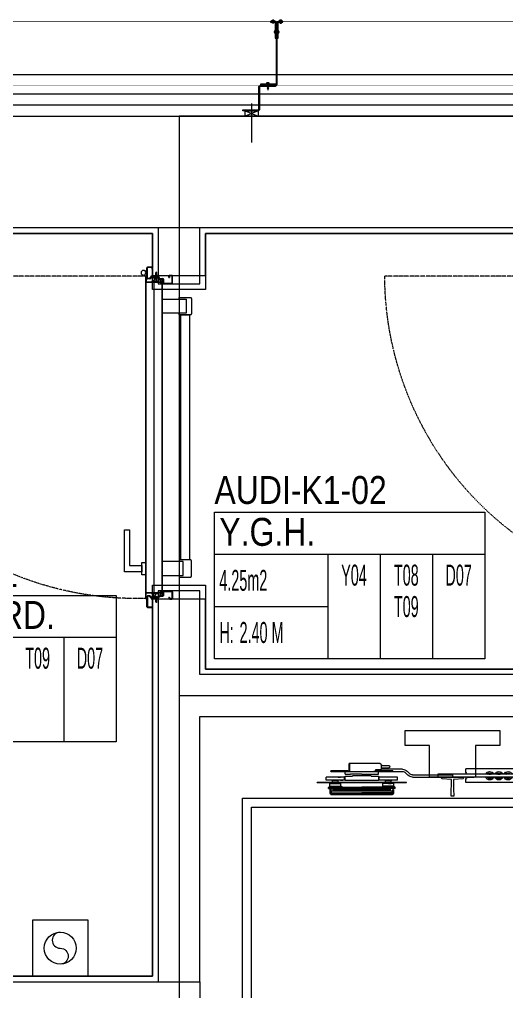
# Model space of a CAD drawing. Extents: x -2749 to 23780, y -1311 to 8245.
# Drawn here: x 7637.8 to 7812.4, y 2511.5 to 2859.7 of the extents above; entities that cross this region are included whole.
import ezdxf
from ezdxf.enums import TextEntityAlignment as Align

# ---------------------------------------------------------------- set-up
doc = ezdxf.new("R2010")
doc.units = 0
doc.header["$MEASUREMENT"] = 0
doc.linetypes.add('DOT2', pattern=[0.125, 0, -0.125])
doc.layers.get('0').update_dxf_attribs({"color": 9, "lineweight": 9})
for name, color, linetype, lineweight in [('00', 9, 'Continuous', 9), ('01', 9, 'Continuous', 9), ('05V', 9, 'Continuous', 9), ('06D', 9, 'Continuous', 9), ('10', 9, 'Continuous', 9), ('14', 9, 'Continuous', 9), ('20', 9, 'DOT2', 9), ('21', 9, 'Continuous', 9), ('32', 9, 'Continuous', 9), ('33', 9, 'BATTING', 9), ('40', 9, 'Continuous', 9), ('40B', 9, 'Continuous', 9)]:
    doc.layers.add(name, color=color, linetype=linetype, lineweight=lineweight)
doc.styles.add('Arial', font='arial.ttf', dxfattribs={"height": 2.5})
doc.styles.add('MuuM_TEXT-STANDART', font='ARIALN.TTF')
doc.linetypes.add('BATTING', pattern='A,0.0001,-0.1,[134,ltypeshp.shx,S=0.1,R=0,X=-0.1,Y=0],-0.2,[134,ltypeshp.shx,S=0.1,R=180,X=0.1,Y=0],-0.1', length=0.4001)

# ---------------------------------------------------------------- blocks, each defined once
blk = doc.blocks.new('p-as-01')
for p, q in [((582, 0), (-582, 0)), ((-582, 0), (-582, -1432)), ((550, -32), (-550, -32)), ((-550, -32), (-550, -1432)), ((-640, -267), (-640, -427)), ((-638, -267), (-640, -267)), ((-638, -267), (-638, -427)), ((-658, -364.5), (-658, -299.5)), ((-647, -299.5), (-658, -299.5)), ((-647, -364.5), (-647, -299.5)), ((-635, -312), (-635, -352)), ((-626, -312), (-635, -312)), ((-621, -307), (-626, -312)), ((-626, -312), (-626, -352)), ((-622, -308), (-622, -427)), ((-617.5, -307), (-621, -307)), ((-616.5, -308), (-617.5, -307)), ((-616.5, -308), (-616.5, -427)), ((-680, -377), (-680, -315.5)), ((-680, -315.5), (-680, -372)), ((-680, -315.5), (-678, -315.5)), ((-678, -315.5), (-680, -315.5)), ((-678, -377), (-678, -315.5)), ((-678, -315.5), (-678, -367)), ((-658, -342), (-658, -351)), ((-645.5, -320), (-647, -320)), ((-645.5, -344), (-647, -344)), ((-645.5, -320), (-645.5, -332)), ((-640, -322), (-645.5, -322)), ((-645.5, -332), (-645.5, -322)), ((-645.5, -332), (-645.5, -342)), ((-645.5, -344), (-645.5, -332)), ((-640, -342), (-645.5, -342)), ((-635, -322), (-638, -322)), ((-635, -342), (-638, -342)), ((-635, -332), (-635, -322)), ((-635, -332), (-635, -342)), ((-616.5, -318.5), (-613.9, -333.5)), ((-613.9, -520.5), (-613.9, -333.5)), ((-610.1, -333.5), (-613.9, -333.5)), ((-613, -313.5), (-599, -313.5)), ((-599, -313.5), (-613, -313.5)), ((-613, -315.5), (-613, -313.5)), ((-613, -313.5), (-613, -315.5)), ((-613, -315.5), (-599, -315.5)), ((-613, -315.5), (-599, -315.5)), ((-607.5, -318.5), (-610.1, -333.5)), ((-610.1, -333.5), (-610.1, -520.5)), ((-607.5, -535.5), (-607.5, -318.5)), ((-602, -318.5), (-607.5, -318.5)), ((-602, -318.5), (-602, -427)), ((-598, -318.7), (-598, -316.5)), ((-598, -316.5), (-598, -318.7)), ((-598, -318.7), (-598, -535.2)), ((-598, -318.7), (-598, -535.2)), ((-596, -316.5), (-596, -537.5)), ((-596, -537.5), (-596, -316.5)), ((-679, -382), (-706.1, -382)), ((-706.1, -493), (-706.1, -382)), ((-706.1, -383), (-678, -383)), ((-680, -372), (-678, -372)), ((-678, -372), (-680, -372)), ((-680, -377), (-680, -372)), ((-678, -377), (-680, -377)), ((-680, -377), (-678, -377)), ((-679, -382), (-679, -377)), ((-678, -367), (-678, -572.4)), ((-668, -367), (-678, -367)), ((-678, -367), (-678, -386.5)), ((-678, -372), (-678, -367)), ((-678, -377), (-678, -372)), ((-668, -367), (-668, -386.5)), ((-645.7, -367.5), (-661.7, -367.5)), ((-661.7, -367.5), (-661.7, -394.1)), ((-658, -360), (-658, -351)), ((-647, -364.5), (-658, -364.5)), ((-647, -350.9), (-647, -359.1)), ((-645.7, -394.1), (-645.7, -367.5)), ((-626, -352), (-635, -352)), ((-622, -356), (-626, -352)), ((-668, -427), (-668, -386.5)), ((-668, -396.5), (-668, -395.5)), ((-661.9, -427), (-661.9, -394.1)), ((-661.7, -394.1), (-661.9, -394.1)), ((-661.9, -395.2), (-661.9, -395.2)), ((-645.5, -427), (-645.5, -394.1)), ((-645.5, -395.2), (-645.5, -395.2)), ((-678, -448.9), (-678, -487)), ((-668, -427), (-668, -487)), ((-661.9, -459.9), (-661.9, -427)), ((-645.5, -459.9), (-645.5, -427)), ((-640, -427), (-640, -587)), ((-638, -427), (-638, -587)), ((-622, -546), (-622, -427)), ((-622, -432), (-622, -427)), ((-616.5, -546), (-616.5, -427)), ((-602, -535.5), (-602, -427)), ((-683.8, -476), (-684, -476)), ((-683.8, -493), (-683.8, -476)), ((-680, -477), (-680, -538.5)), ((-678, -477), (-680, -477)), ((-678, -477), (-680, -477)), ((-680, -482), (-680, -477)), ((-680, -538.5), (-680, -482)), ((-678, -482), (-680, -482)), ((-680, -482), (-678, -482)), ((-679, -477), (-679, -473.3)), ((-678, -477), (-678, -538.5)), ((-678, -482), (-678, -477)), ((-678, -538.5), (-678, -482)), ((-668, -487), (-678, -487)), ((-661.9, -458.8), (-661.9, -458.8)), ((-661.7, -459.9), (-661.9, -459.9)), ((-661.7, -459.9), (-661.7, -486.5)), ((-661.7, -486.5), (-645.7, -486.5)), ((-645.7, -486.5), (-645.7, -459.9)), ((-645.7, -459.9), (-645.5, -459.9)), ((-645.5, -458.8), (-645.5, -458.8)), ((-688.8, -498), (-701.1, -498)), ((-699, -498), (-699, -523.4)), ((-691, -498), (-691, -523.4)), ((-686, -572.4), (-686, -497.1)), ((-658, -554.5), (-658, -489.5)), ((-647, -489.5), (-658, -489.5)), ((-647, -554.5), (-647, -489.5)), ((-647, -503.1), (-647, -494.9)), ((-645.5, -510), (-647, -510)), ((-645.5, -510), (-645.5, -522)), ((-640, -512), (-645.5, -512)), ((-645.5, -522), (-645.5, -512)), ((-645.5, -534), (-645.5, -522)), ((-645.5, -522), (-645.5, -532)), ((-635, -512), (-638, -512)), ((-635, -542), (-635, -502)), ((-626, -502), (-635, -502)), ((-635, -522), (-635, -512)), ((-635, -522), (-635, -512)), ((-635, -522), (-635, -532)), ((-635, -522), (-635, -532)), ((-622, -498), (-626, -502)), ((-626, -542), (-626, -502)), ((-616.5, -535.5), (-613.9, -520.5)), ((-610.1, -520.5), (-613.9, -520.5)), ((-607.5, -535.5), (-610.1, -520.5)), ((-680, -538.5), (-678, -538.5)), ((-680, -538.5), (-678, -538.5)), ((-658, -550), (-658, -541)), ((-647, -554.5), (-658, -554.5)), ((-645.5, -534), (-647, -534)), ((-640, -532), (-645.5, -532)), ((-635, -532), (-638, -532)), ((-626, -542), (-635, -542)), ((-621, -547), (-626, -542)), ((-617.5, -547), (-621, -547)), ((-616.5, -546), (-617.5, -547)), ((-613, -538.5), (-599, -538.5)), ((-599, -538.5), (-613, -538.5)), ((-613, -538.5), (-613, -540.5)), ((-613, -538.5), (-613, -540.5)), ((-613, -540.5), (-599, -540.5)), ((-613, -540.5), (-599, -540.5)), ((-602, -535.5), (-607.5, -535.5)), ((-598, -535.2), (-598, -537.5)), ((-598, -535.2), (-598, -537.5)), ((-771, -582), (-825, -582)), ((-825, -582), (-825, -752)), ((-771, -670), (-771, -582)), ((-679, -589.3), (-670.5, -597.8)), ((-673.3, -583.7), (-665, -592)), ((-638, -587), (-640, -587)), ((-665.8, -609.1), (-665.8, -752)), ((-658, -608.9), (-658, -752)), ((-658, -670), (-771, -670)), ((-658, -752), (-658, -670)), ((-668, -1066), (-668, -699.5)), ((-668, -699.5), (-658, -699.5)), ((-658, -1066), (-658, -699.5)), ((-652, -713.5), (-658, -711)), ((-658, -711), (-658, -793)), ((-649.8, -748.2), (-652, -713.5)), ((-825, -752), (-825, -922)), ((-665.8, -752), (-658, -752)), ((-658, -834), (-658, -752)), ((-658, -752), (-658, -752)), ((-652, -790.5), (-649.8, -755.8)), ((-625.4, -748.2), (-649.8, -748.2)), ((-649.8, -755.8), (-625.4, -755.8)), ((-615.4, -747.5), (-625.4, -748.2)), ((-625.4, -755.8), (-615.4, -756)), ((-590, -747.5), (-615.4, -747.5)), ((-615.4, -756), (-590, -756.5)), ((-590, -756.5), (-590, -747.5)), ((-688, -1069.5), (-688, -799.5)), ((-674, -799.5), (-688, -799.5)), ((-674, -799.5), (-674, -801.5)), ((-673.5, -801.5), (-673.5, -800)), ((-673.5, -800), (-668.5, -800)), ((-668.5, -803.5), (-668.5, -800)), ((-668, -912.2), (-668, -799.5)), ((-658, -793), (-652, -790.5)), ((-657.5, -803.5), (-657.5, -800)), ((-657.5, -800), (-652.5, -800)), ((-652.5, -802.5), (-652.5, -800)), ((-638, -799.5), (-652, -799.5)), ((-652, -799.5), (-652, -802.5)), ((-638, -1069.5), (-638, -799.5)), ((-771, -922), (-771, -834)), ((-771, -834), (-658, -834)), ((-673.5, -801.5), (-674, -801.5)), ((-668.5, -803.5), (-668, -803.5)), ((-658, -803.5), (-657.5, -803.5)), ((-658, -804.5), (-658, -829.5)), ((-652.5, -802.5), (-652, -802.5)), ((-668, -876.9), (-672.5, -879.5)), ((-672.5, -879.5), (-672.5, -890.5)), ((-672.5, -890.5), (-668, -893.1)), ((-653.5, -879.5), (-658, -876.9)), ((-658, -893.1), (-653.5, -890.5)), ((-653.5, -890.5), (-653.5, -879.5)), ((-825, -922), (-771, -922)), ((-668, -909.9), (-672.5, -912.5)), ((-672.5, -912.5), (-672.5, -923.5)), ((-672.5, -923.5), (-668, -926.1)), ((-653.5, -912.5), (-658, -909.9)), ((-658, -926.1), (-653.5, -923.5)), ((-653.5, -923.5), (-653.5, -912.5)), ((-668, -942.9), (-672.5, -945.5)), ((-672.5, -945.5), (-672.5, -956.5)), ((-653.5, -945.5), (-658, -942.9)), ((-653.5, -956.5), (-653.5, -945.5))]:
    blk.add_line(p, q)
at = {"ltscale": 0.25}
blk.add_line((-659, -920), (-659, -1004), dxfattribs=at)
for centre in [(-612, -327), (-612, -527)]:
    blk.add_circle(centre, 3)
for centre, radius, start, end in [((-612, -327), 3, 0, 180), ((-612, -327), 3, 180, 0), ((-599, -316.5), 3, 0, 90), ((-599, -316.5), 3, 0, 90), ((-599, -316.5), 1, 0, 90), ((-599, -316.5), 1, 0, 90), ((-684, -470), 6, 270, 0), ((-701.1, -493), 5, 180, 270), ((-688.8, -493), 5, 270, 0), ((-695, -523.4), 4, 180, 0), ((-612, -527), 3, 0, 180), ((-612, -527), 3, 180, 0), ((-599, -537.5), 1, 270, 0), ((-599, -537.5), 3, 270, 0), ((-599, -537.5), 3, 270, 0), ((-599, -537.5), 1, 270, 0), ((-662, -572.4), 24, 180, 225), ((-662, -572.4), 16, 180, 225), ((-682, -608.9), 24, 0, 45), ((-681.8, -609.1), 16, 0, 45), ((-663, -885), 15, 109.4712, 250.5288), ((-663, -918), 15, 109.4712, 250.5288), ((-663, -885), 9.5, 121.7569, 238.2431), ((-663, -885), 6, 146.4427, 213.5573), ((-663, -885), 15, 289.4712, 70.5288), ((-663, -885), 9.5, 301.7569, 58.2431), ((-663, -885), 6, 326.4427, 33.5573), ((-663, -918), 15, 289.4712, 70.5288), ((-663, -951), 15, 109.4712, 250.5288), ((-663, -918), 9.5, 121.7569, 238.2431), ((-663, -918), 6, 146.4427, 213.5573), ((-663, -918), 9.5, 301.7569, 58.2431), ((-663, -918), 6, 326.4427, 33.5573), ((-663, -951), 15, 289.4712, 70.5288), ((-663, -951), 9.5, 121.7569, 238.2431), ((-663, -951), 9.5, 301.7569, 58.2431)]:
    blk.add_arc(centre, radius, start, end)
blk = doc.blocks.new('p- alum kaplama profil')
at = {"lineweight": 13}
blk.add_lwpolyline([(7.12, 12.59), (7.12, 26.49)], dxfattribs=at)
at = {"lineweight": 18}
blk.add_lwpolyline([(4.09, 6.16), (-1.41, 6.16), (-1.41, 6.46), (4.09, 6.46, 0.414214), (4.29, 6.66), (4.29, 14.66, -0.414214), (4.79, 15.16), (10.29, 15.16), (10.29, 14.86), (4.79, 14.86, 0.414214), (4.59, 14.66), (4.59, 6.66, -0.414214)], format="xyb", close=True, dxfattribs=at)
at = {"lineweight": 5}
blk.add_lwpolyline([(9.44, 15.16), (4.79, 15.16), (4.79, 17.16), (9.44, 17.16)], close=True, dxfattribs=at)
for points in [[(4.79, 15.16), (9.44, 17.16)], [(9.44, 15.16), (4.79, 17.16)]]:
    blk.add_lwpolyline(points, dxfattribs=at)
blk.add_lwpolyline([(-2.06, 5.56), (-2.06, -2.34), (-2.06, -15.69), (-1.66, -15.69), (-1.66, -2.34), (-1.66, 5.56), (-1.66, 5.56), (-1.66, 5.57), (-1.66, 5.57), (-1.66, 5.58), (-1.66, 5.58), (-1.65, 5.59), (-1.65, 5.59), (-1.65, 5.59), (-1.65, 5.6), (-1.65, 5.6), (-1.64, 5.61), (-1.64, 5.61), (-1.64, 5.62), (-1.64, 5.62), (-1.63, 5.62), (-1.63, 5.63), (-1.63, 5.63), (-1.62, 5.63), (-1.62, 5.64), (-1.61, 5.64), (-1.61, 5.64), (-1.61, 5.64), (-1.6, 5.65), (-1.6, 5.65), (-1.59, 5.65), (-1.59, 5.65), (-1.58, 5.65), (-1.58, 5.65), (-1.57, 5.66), (-1.57, 5.66), (-1.56, 5.66), (-1.56, 5.66), (3.94, 5.66), (3.94, 6.06), (-1.56, 6.06), (-1.58, 6.06), (-1.61, 6.05), (-1.63, 6.05), (-1.66, 6.05), (-1.68, 6.04), (-1.7, 6.03), (-1.73, 6.03), (-1.75, 6.02), (-1.77, 6.01), (-1.79, 6), (-1.82, 5.99), (-1.84, 5.97), (-1.86, 5.96), (-1.88, 5.94), (-1.89, 5.93), (-1.91, 5.91), (-1.93, 5.89), (-1.95, 5.87), (-1.96, 5.85), (-1.97, 5.83), (-1.99, 5.81), (-2, 5.79), (-2.01, 5.77), (-2.02, 5.75), (-2.03, 5.72), (-2.04, 5.7), (-2.04, 5.68), (-2.05, 5.65), (-2.05, 5.63), (-2.06, 5.61), (-2.06, 5.58)], close=True)
blk.add_lwpolyline([(-1.66, -2.34), (-2.06, -2.34)])
for points in [[(-2.36, -10.84), (-2.36, -16.39), (-2.36, -16.39, -0.414214), (-2.51, -16.54), (-2.51, -16.54), (-4.06, -16.54), (-4.06, -16.84), (-2.51, -16.84), (-2.51, -16.84, 0.414214), (-2.06, -16.39), (-2.06, -10.84)], [(-1.36, -10.84), (-1.66, -10.84), (-1.66, -16.39, 0.414214), (-1.21, -16.84), (-1.21, -16.84), (0.34, -16.84), (0.34, -16.54), (-1.21, -16.54), (-1.21, -16.54, -0.414214), (-1.36, -16.39), (-1.36, -16.39)]]:
    blk.add_lwpolyline(points, format="xyb", close=True)
for points in [[(1.56, 7.05, -10), (1.02, 7.13, -10)], [(1.05, 6.91, -10), (1.29, 7.56, -10)], [(1.29, 4.93, -10), (1.29, 7.8, -10)], [(1.53, 6.82, -10), (1.29, 7.56, -10)], [(0.67, 5.66, -10), (1.91, 5.66, -10)], [(0.67, 5.66, -10), (0.67, 5.64, -10), (0.67, 5.62, -10), (0.67, 5.6, -10), (0.68, 5.58, -10), (0.68, 5.56, -10), (0.69, 5.54, -10), (0.69, 5.52, -10), (0.7, 5.5, -10), (0.7, 5.48, -10), (0.71, 5.46, -10), (0.72, 5.45, -10), (0.73, 5.43, -10), (0.74, 5.41, -10), (0.75, 5.4, -10), (0.76, 5.38, -10), (0.77, 5.36, -10), (0.79, 5.35, -10), (0.8, 5.33, -10), (0.81, 5.32, -10), (0.83, 5.31, -10), (0.84, 5.29, -10), (0.86, 5.28, -10), (0.87, 5.27, -10), (0.89, 5.26, -10), (0.91, 5.25, -10), (0.92, 5.24, -10), (0.94, 5.23, -10), (0.96, 5.22, -10), (0.98, 5.21, -10), (1, 5.21, -10), (1.02, 5.2, -10), (1.03, 5.2, -10)], [(0.96, 5.66, -10), (0.97, 5.66, -10), (0.97, 5.66, -10), (0.97, 5.66, -10), (0.98, 5.66, -10), (0.98, 5.66, -10), (0.99, 5.66, -10), (0.99, 5.66, -10), (1, 5.66, -10), (1, 5.67, -10), (1, 5.67, -10), (1.01, 5.67, -10), (1.01, 5.67, -10), (1.01, 5.67, -10), (1.02, 5.68, -10), (1.02, 5.68, -10), (1.02, 5.68, -10), (1.03, 5.69, -10), (1.03, 5.69, -10), (1.03, 5.69, -10), (1.04, 5.7, -10), (1.04, 5.7, -10), (1.04, 5.7, -10), (1.04, 5.71, -10), (1.04, 5.71, -10), (1.05, 5.72, -10), (1.05, 5.72, -10), (1.05, 5.72, -10), (1.05, 5.73, -10), (1.05, 5.73, -10), (1.05, 5.74, -10), (1.05, 5.74, -10), (1.05, 5.75, -10)], [(1.61, 6.87, -10), (0.98, 6.96, -10)], [(1.33, 5.85, -10), (0.98, 5.88, -10)], [(1.03, 5.2, -10), (1.04, 5.2, -10), (1.05, 5.19, -10), (1.05, 5.19, -10), (1.06, 5.19, -10), (1.06, 5.19, -10), (1.07, 5.19, -10), (1.07, 5.19, -10), (1.08, 5.19, -10), (1.08, 5.19, -10), (1.09, 5.19, -10), (1.09, 5.18, -10), (1.1, 5.18, -10), (1.1, 5.18, -10), (1.11, 5.18, -10), (1.11, 5.18, -10), (1.12, 5.18, -10), (1.12, 5.18, -10), (1.13, 5.18, -10), (1.13, 5.18, -10), (1.14, 5.18, -10), (1.15, 5.18, -10), (1.15, 5.18, -10), (1.16, 5.17, -10), (1.16, 5.17, -10), (1.17, 5.17, -10), (1.17, 5.17, -10), (1.18, 5.17, -10), (1.18, 5.17, -10), (1.19, 5.17, -10), (1.19, 5.17, -10), (1.2, 5.17, -10), (1.2, 5.17, -10)], [(1.05, 5.83, -10), (1.05, 6.01, -10)], [(1.05, 5.75, -10), (1.05, 5.83, -10)], [(1.2, 5.17, -10), (1.2, 5.2, -10)], [(1.38, 5.2, -10), (1.2, 5.2, -10)], [(1.29, 6.16, -10), (1.29, 6.26, -10)], [(1.38, 5.17, -10), (1.38, 5.2, -10)], [(1.38, 5.17, -10), (1.38, 5.17, -10), (1.39, 5.17, -10), (1.39, 5.17, -10), (1.4, 5.17, -10), (1.41, 5.17, -10), (1.41, 5.17, -10), (1.42, 5.17, -10), (1.42, 5.17, -10), (1.43, 5.17, -10), (1.43, 5.18, -10), (1.44, 5.18, -10), (1.44, 5.18, -10), (1.45, 5.18, -10), (1.45, 5.18, -10), (1.46, 5.18, -10), (1.46, 5.18, -10), (1.47, 5.18, -10), (1.47, 5.18, -10), (1.48, 5.18, -10), (1.48, 5.18, -10), (1.49, 5.18, -10), (1.5, 5.19, -10), (1.5, 5.19, -10), (1.51, 5.19, -10), (1.51, 5.19, -10), (1.52, 5.19, -10), (1.52, 5.19, -10), (1.53, 5.19, -10), (1.53, 5.19, -10), (1.54, 5.19, -10), (1.54, 5.2, -10), (1.55, 5.2, -10)], [(1.53, 5.75, -10), (1.53, 5.92, -10)], [(1.53, 5.75, -10), (1.53, 5.74, -10), (1.53, 5.74, -10), (1.53, 5.73, -10), (1.53, 5.73, -10), (1.53, 5.72, -10), (1.54, 5.72, -10), (1.54, 5.72, -10), (1.54, 5.71, -10), (1.54, 5.71, -10), (1.54, 5.7, -10), (1.54, 5.7, -10), (1.55, 5.7, -10), (1.55, 5.69, -10), (1.55, 5.69, -10), (1.55, 5.69, -10), (1.56, 5.68, -10), (1.56, 5.68, -10), (1.56, 5.68, -10), (1.57, 5.67, -10), (1.57, 5.67, -10), (1.58, 5.67, -10), (1.58, 5.67, -10), (1.58, 5.67, -10), (1.59, 5.66, -10), (1.59, 5.66, -10), (1.6, 5.66, -10), (1.6, 5.66, -10), (1.6, 5.66, -10), (1.61, 5.66, -10), (1.61, 5.66, -10), (1.62, 5.66, -10), (1.62, 5.66, -10)], [(1.55, 5.2, -10), (1.57, 5.2, -10), (1.59, 5.21, -10), (1.6, 5.21, -10), (1.62, 5.22, -10), (1.64, 5.23, -10), (1.66, 5.24, -10), (1.68, 5.25, -10), (1.69, 5.26, -10), (1.71, 5.27, -10), (1.73, 5.28, -10), (1.74, 5.29, -10), (1.76, 5.31, -10), (1.77, 5.32, -10), (1.78, 5.33, -10), (1.8, 5.35, -10), (1.81, 5.36, -10), (1.82, 5.38, -10), (1.83, 5.4, -10), (1.84, 5.41, -10), (1.85, 5.43, -10), (1.86, 5.45, -10), (1.87, 5.46, -10), (1.88, 5.48, -10), (1.89, 5.5, -10), (1.89, 5.52, -10), (1.9, 5.54, -10), (1.9, 5.56, -10), (1.9, 5.58, -10), (1.91, 5.6, -10), (1.91, 5.62, -10), (1.91, 5.64, -10), (1.91, 5.66, -10)], [(-2.86, -13.04, 0), (-0.86, -13.04, 0)], [(-2.36, -12.52, 0), (-2.4, -12.53, 0), (-2.43, -12.56, 0), (-2.47, -12.58, 0), (-2.5, -12.6, 0), (-2.53, -12.63, 0), (-2.56, -12.66, 0), (-2.59, -12.69, 0), (-2.61, -12.73, 0), (-2.63, -12.76, 0), (-2.65, -12.8, 0), (-2.67, -12.84, 0), (-2.68, -12.88, 0), (-2.69, -12.92, 0), (-2.7, -12.96, 0), (-2.71, -13, 0), (-2.71, -13.04, 0), (-2.71, -13.08, 0), (-2.7, -13.13, 0), (-2.69, -13.17, 0), (-2.68, -13.21, 0), (-2.67, -13.25, 0), (-2.65, -13.28, 0), (-2.63, -13.32, 0), (-2.61, -13.36, 0), (-2.59, -13.39, 0), (-2.56, -13.42, 0), (-2.53, -13.45, 0), (-2.5, -13.48, 0), (-2.47, -13.51, 0), (-2.43, -13.53, 0), (-2.4, -13.55, 0), (-2.36, -13.57, 0)], [(-2.36, -13.04, 0), (-2.36, -12.52, 0)], [(-2.36, -13.04, 0), (-2.36, -12.73, 0)], [(-2.36, -12.73, 0), (-2.36, -13.04, 0)], [(-1.36, -12.73, 0), (-2.36, -12.73, 0)], [(-2.36, -13.04, 0), (-2.36, -13.36, 0)], [(-2.36, -13.04, 0), (-2.36, -13.57, 0)], [(-2.36, -13.36, 0), (-2.36, -13.04, 0)], [(-1.36, -13.36, 0), (-2.36, -13.36, 0)], [(-1.36, -13.04, 0), (-1.36, -12.37, 0)], [(-1.36, -13.72, 0), (-1.32, -13.68, 0), (-1.29, -13.65, 0), (-1.26, -13.61, 0), (-1.23, -13.58, 0), (-1.2, -13.54, 0), (-1.18, -13.5, 0), (-1.16, -13.45, 0), (-1.14, -13.41, 0), (-1.12, -13.37, 0), (-1.1, -13.32, 0), (-1.09, -13.28, 0), (-1.08, -13.23, 0), (-1.07, -13.18, 0), (-1.06, -13.14, 0), (-1.06, -13.09, 0), (-1.06, -13.04, 0), (-1.06, -12.99, 0), (-1.06, -12.95, 0), (-1.07, -12.9, 0), (-1.08, -12.85, 0), (-1.09, -12.81, 0), (-1.1, -12.76, 0), (-1.12, -12.72, 0), (-1.14, -12.67, 0), (-1.16, -12.63, 0), (-1.18, -12.59, 0), (-1.2, -12.55, 0), (-1.23, -12.51, 0), (-1.26, -12.47, 0), (-1.29, -12.43, 0), (-1.32, -12.4, 0), (-1.36, -12.37, 0)], [(-1.36, -13.04, 0), (-1.36, -13.72, 0)], [(-3.84, -17.04, 0), (-3.81, -17.07, 0), (-3.78, -17.1, 0), (-3.75, -17.12, 0), (-3.72, -17.15, 0), (-3.69, -17.17, 0), (-3.66, -17.19, 0), (-3.62, -17.21, 0), (-3.59, -17.23, 0), (-3.55, -17.24, 0), (-3.52, -17.26, 0), (-3.48, -17.27, 0), (-3.44, -17.28, 0), (-3.4, -17.28, 0), (-3.36, -17.29, 0), (-3.32, -17.29, 0), (-3.29, -17.29, 0), (-3.25, -17.29, 0), (-3.21, -17.29, 0), (-3.17, -17.28, 0), (-3.13, -17.28, 0), (-3.09, -17.27, 0), (-3.06, -17.26, 0), (-3.02, -17.24, 0), (-2.98, -17.23, 0), (-2.95, -17.21, 0), (-2.91, -17.19, 0), (-2.88, -17.17, 0), (-2.85, -17.15, 0), (-2.82, -17.12, 0), (-2.79, -17.1, 0), (-2.76, -17.07, 0), (-2.73, -17.04, 0)], [(-3.29, -17.04, 0), (-3.84, -17.04, 0)], [(-2.85, -16.54, 0), (-2.86, -16.51, 0), (-2.87, -16.47, 0), (-2.89, -16.44, 0), (-2.91, -16.41, 0), (-2.93, -16.38, 0), (-2.96, -16.35, 0), (-2.98, -16.33, 0), (-3.01, -16.31, 0), (-3.04, -16.29, 0), (-3.07, -16.27, 0), (-3.11, -16.25, 0), (-3.14, -16.24, 0), (-3.18, -16.23, 0), (-3.21, -16.22, 0), (-3.25, -16.22, 0), (-3.29, -16.22, 0), (-3.32, -16.22, 0), (-3.36, -16.22, 0), (-3.39, -16.23, 0), (-3.43, -16.24, 0), (-3.46, -16.25, 0), (-3.5, -16.27, 0), (-3.53, -16.29, 0), (-3.56, -16.31, 0), (-3.59, -16.33, 0), (-3.61, -16.35, 0), (-3.64, -16.38, 0), (-3.66, -16.41, 0), (-3.68, -16.44, 0), (-3.7, -16.47, 0), (-3.71, -16.51, 0), (-3.73, -16.54, 0)], [(-3.29, -16.54, 0), (-3.73, -16.54, 0)], [(-3.29, -16.54, 0), (-3.55, -16.54, 0)], [(-3.55, -16.54, 0), (-3.29, -16.54, 0)], [(-3.55, -17.04, 0), (-3.55, -16.54, 0)], [(-3.29, -17.54, 0), (-3.29, -16.04, 0)], [(-3.29, -16.54, 0), (-2.85, -16.54, 0)], [(-3.29, -16.54, 0), (-3.03, -16.54, 0)], [(-3.03, -16.54, 0), (-3.29, -16.54, 0)], [(-3.29, -17.04, 0), (-2.73, -17.04, 0)], [(-3.03, -17.04, 0), (-3.03, -16.54, 0)], [(-0.56, -17.04, 0), (-1.11, -17.04, 0)], [(0, -17.04, 0), (-0.03, -17.07, 0), (-0.06, -17.1, 0), (-0.09, -17.12, 0), (-0.12, -17.15, 0), (-0.15, -17.17, 0), (-0.18, -17.19, 0), (-0.22, -17.21, 0), (-0.25, -17.23, 0), (-0.29, -17.24, 0), (-0.33, -17.26, 0), (-0.36, -17.27, 0), (-0.4, -17.28, 0), (-0.44, -17.28, 0), (-0.48, -17.29, 0), (-0.52, -17.29, 0), (-0.56, -17.29, 0), (-0.59, -17.29, 0), (-0.63, -17.29, 0), (-0.67, -17.28, 0), (-0.71, -17.28, 0), (-0.75, -17.27, 0), (-0.79, -17.26, 0), (-0.82, -17.24, 0), (-0.86, -17.23, 0), (-0.89, -17.21, 0), (-0.93, -17.19, 0), (-0.96, -17.17, 0), (-0.99, -17.15, 0), (-1.02, -17.12, 0), (-1.05, -17.1, 0), (-1.08, -17.07, 0), (-1.11, -17.04, 0)], [(-1, -16.54, 0), (-0.98, -16.51, 0), (-0.97, -16.47, 0), (-0.95, -16.44, 0), (-0.93, -16.41, 0), (-0.91, -16.38, 0), (-0.88, -16.35, 0), (-0.86, -16.33, 0), (-0.83, -16.31, 0), (-0.8, -16.29, 0), (-0.77, -16.27, 0), (-0.73, -16.25, 0), (-0.7, -16.24, 0), (-0.66, -16.23, 0), (-0.63, -16.22, 0), (-0.59, -16.22, 0), (-0.56, -16.22, 0), (-0.52, -16.22, 0), (-0.48, -16.22, 0), (-0.45, -16.23, 0), (-0.41, -16.24, 0), (-0.38, -16.25, 0), (-0.34, -16.27, 0), (-0.31, -16.29, 0), (-0.28, -16.31, 0), (-0.25, -16.33, 0), (-0.23, -16.35, 0), (-0.2, -16.38, 0), (-0.18, -16.41, 0), (-0.16, -16.44, 0), (-0.14, -16.47, 0), (-0.13, -16.51, 0), (-0.12, -16.54, 0)], [(-0.56, -16.54, 0), (-1, -16.54, 0)], [(-0.56, -16.54, 0), (-0.82, -16.54, 0)], [(-0.82, -16.54, 0), (-0.56, -16.54, 0)], [(-0.82, -17.04, 0), (-0.82, -16.54, 0)], [(-0.56, -17.54, 0), (-0.56, -16.04, 0)], [(-0.56, -16.54, 0), (-0.3, -16.54, 0)], [(-0.56, -16.54, 0), (-0.12, -16.54, 0)], [(-0.3, -16.54, 0), (-0.56, -16.54, 0)], [(-0.56, -17.04, 0), (0, -17.04, 0)], [(-0.3, -17.04, 0), (-0.3, -16.54, 0)]]:
    blk.add_polyline3d(points)
blk = doc.blocks.new('0_roomno2-flat-2')
at = {"layer": '21'}
blk.add_lwpolyline([(96.88, -52.5), (0, -52.5), (0, 0), (96.88, 0)], close=True, dxfattribs=at)
for points in [[(0, -15), (96.88, -15)], [(40.62, -15), (40.62, -52.5)], [(59.38, -15), (59.38, -52.5)], [(78.12, -15), (78.12, -52.5)], [(0, -33.75), (40.62, -33.75)]]:
    blk.add_lwpolyline(points, dxfattribs=at)
at = {"layer": '21', "style": 'MuuM_TEXT-STANDART', "width": 0.6}
blk.add_text('H:', height=7.5, dxfattribs=at).set_placement((1.75, -43.04), align=Align.MIDDLE_LEFT)
at = {"layer": '21', "style": 'Arial'}
blk.add_attdef('ODANO', (0, 5.85), '', height=10, dxfattribs=at)
blk.add_attdef('MEKANADI', text='', height=10, dxfattribs=at).set_placement((1.75, -15), align=Align.BOTTOM_LEFT)
at = {"layer": '21', "style": 'MuuM_TEXT-STANDART', "width": 0.6}
for tag, p in [('M2', (1.75, -24.38)), ('TEMIZTAVANYUKSEKLIGI', (9, -43.04))]:
    blk.add_attdef(tag, text='', height=7.5, dxfattribs=at).set_placement(p, align=Align.MIDDLE_LEFT)
for tag, p in [('YER01', (50, -22.5)), ('TAVAN01', (68.75, -22.5)), ('DUVAR01', (87.5, -22.5)), ('YER02', (50, -33.75)), ('TAVAN02', (68.75, -33.75)), ('DUVAR02', (87.5, -33.75)), ('YER03', (50, -45)), ('TAVAN03', (68.75, -45)), ('DUVAR03', (87.5, -45))]:
    blk.add_attdef(tag, text='', height=7.5, dxfattribs=at).set_placement(p, align=Align.MIDDLE_CENTER)
blk = doc.blocks.new('*U11')
at = {"ltscale": 15}
for p, q in [((-24.9, 0.9), (-25.7, 0)), ((-24.9, -0.9), (-25.7, 0)), ((-22.9, 1.5), (-24.9, 0.9)), ((-22.9, 1.5), (-22.9, -1.5)), ((-21.2, -2.7), (-18.1, 2.8)), ((-21, -2.7), (-17.9, 2.7)), ((-19.7, -2.7), (-16.6, 2.8)), ((-19.5, -2.7), (-16.4, 2.7)), ((-18.5, 1.5), (-18.3, 2)), ((-18.2, -2.7), (-15.1, 2.8)), ((-18, -2.7), (-14.9, 2.7)), ((-17, 1.5), (-16.8, 2)), ((-16.7, -2.7), (-13.6, 2.8)), ((-16.5, -2.7), (-13.4, 2.7)), ((-15.5, 1.5), (-15.3, 2)), ((-15.2, -2.7), (-12.1, 2.8)), ((-15, -2.7), (-11.9, 2.7)), ((-14, 1.5), (-13.8, 2)), ((-13.7, -2.7), (-10.6, 2.8)), ((-13.5, -2.7), (-10.4, 2.7)), ((-12.5, 1.5), (-12.3, 2)), ((-12.2, -2.7), (-9.1, 2.8)), ((-12, -2.7), (-8.9, 2.7)), ((-11, 1.5), (-10.8, 2)), ((-10.7, -2.7), (-7.6, 2.8)), ((-10.5, -2.7), (-7.4, 2.7)), ((-9.5, 1.5), (-9.3, 2)), ((-9.2, -2.7), (-6.1, 2.8)), ((-9, -2.7), (-5.9, 2.7)), ((-8, 1.5), (-7.8, 2)), ((-7.7, -2.7), (-4.6, 2.8)), ((-7.5, -2.7), (-4.4, 2.7)), ((-6.5, 1.5), (-6.3, 2)), ((-6.2, -2.7), (-3.1, 2.8)), ((-6, -2.7), (-2.9, 2.7)), ((-5, 1.5), (-4.8, 2)), ((-4.7, -2.7), (-1.6, 2.8)), ((-4.5, -2.7), (-1.4, 2.7)), ((-3.5, 1.5), (-3.3, 2)), ((-2, 1.5), (-1.8, 2)), ((-0.5, 4.2), (-1.5, 1.5)), ((0, 0.5), (-0.6, 0.5)), ((-24.9, -0.9), (-22.9, -1.5)), ((-8.6, -1.5), (-22.9, -1.5)), ((-21.2, -2.7), (-20.9, -1.5)), ((-20.3, -1.5), (-19.1, -1.5)), ((-19.7, -2.7), (-19.4, -1.5)), ((-18.8, -1.5), (-17.6, -1.5)), ((-18.2, -2.7), (-17.9, -1.5)), ((-17.3, -1.5), (-16.1, -1.5)), ((-16.7, -2.7), (-16.4, -1.5)), ((-15.8, -1.5), (-14.6, -1.5)), ((-15.2, -2.7), (-14.9, -1.5)), ((-14.3, -1.5), (-13.1, -1.5)), ((-13.7, -2.7), (-13.4, -1.5)), ((-12.8, -1.5), (-11.6, -1.5)), ((-12.2, -2.7), (-11.9, -1.5)), ((-11.3, -1.5), (-10.1, -1.5)), ((-10.7, -2.7), (-10.4, -1.5)), ((-9.8, -1.5), (-8.6, -1.5)), ((-9.2, -2.7), (-8.9, -1.5)), ((-8.3, -1.5), (-7.1, -1.5)), ((-7.7, -2.7), (-7.4, -1.5)), ((-6.8, -1.5), (-5.6, -1.5)), ((-6.2, -2.7), (-5.9, -1.5)), ((-5.3, -1.5), (-4.1, -1.5)), ((-4.7, -2.7), (-4.4, -1.5)), ((-3.8, -1.5), (-2.1, -1.5)), ((-0.5, -4.2), (-1.5, -1.5)), ((0, -0.5), (-0.6, -0.5))]:
    blk.add_line(p, q, dxfattribs=at)
for p, q in [((-6.9, 1.5), (-22.9, 1.5)), ((-17.4, 1.5), (-18.6, 1.5)), ((-15.9, 1.5), (-17.1, 1.5)), ((-14.4, 1.5), (-15.6, 1.5)), ((-12.9, 1.5), (-14.1, 1.5)), ((-11.4, 1.5), (-12.6, 1.5)), ((-9.9, 1.5), (-11.1, 1.5)), ((-8.4, 1.5), (-9.6, 1.5)), ((-6.9, 1.5), (-8.1, 1.5)), ((-5.4, 1.5), (-6.6, 1.5)), ((-3.9, 1.5), (-5.1, 1.5)), ((-2.4, 1.5), (-3.6, 1.5)), ((-1.5, 1.5), (-2.1, 1.5)), ((0, 0.5), (0, 4.1)), ((-1.5, -1.5), (-2.1, -1.5)), ((0, -0.5), (0, -4.1))]:
    blk.add_line(p, q)
for centre, radius, start, end in [((-26, 3.9), 3.92, 274.361, 322.1025), ((-26, -3.9), 3.92, 37.8975, 85.639), ((-18, 2.8), 0.0971, 330.3204, 150.3204), ((-16.5, 2.8), 0.0971, 330.3204, 150.3204), ((-15, 2.8), 0.0971, 330.3204, 150.3204), ((-13.5, 2.8), 0.0971, 330.3204, 150.3204), ((-12, 2.8), 0.0971, 330.3204, 150.3204), ((-10.5, 2.8), 0.0971, 330.3204, 150.3204), ((-9, 2.8), 0.0971, 330.3204, 150.3204), ((-7.5, 2.8), 0.0971, 330.3204, 150.3204), ((-6, 2.8), 0.0971, 330.3204, 150.3204), ((-4.5, 2.8), 0.0971, 330.3204, 150.3204), ((-3, 2.8), 0.0971, 330.3204, 150.3204), ((-1.5, 2.8), 0.0971, 330.3204, 150.3204), ((-0.6, 0), 0.486, 90, 270), ((-0.3, 4.1), 0.25, 0, 150.0864), ((-21.1, -2.7), 0.0971, 150.3204, 330.3204), ((-19.6, -2.7), 0.0971, 150.3204, 330.3204), ((-18.1, -2.7), 0.0971, 150.3204, 330.3204), ((-16.6, -2.7), 0.0971, 150.3204, 330.3204), ((-15.1, -2.7), 0.0971, 150.3204, 330.3204), ((-13.6, -2.7), 0.0971, 150.3204, 330.3204), ((-12.1, -2.7), 0.0971, 150.3204, 330.3204), ((-10.6, -2.7), 0.0971, 150.3204, 330.3204), ((-9.1, -2.7), 0.0971, 150.3204, 330.3204), ((-7.6, -2.7), 0.0971, 150.3204, 330.3204), ((-6.1, -2.7), 0.0971, 150.3204, 330.3204), ((-4.6, -2.7), 0.0971, 150.3204, 330.3204), ((-0.3, -4.1), 0.25, 209.9136, 0)]:
    blk.add_arc(centre, radius, start, end, dxfattribs=at)
blk = doc.blocks.new('conta')
at = {"ltscale": 10}
for p, q in [((-2649.88, 5344.46), (-2649.78, 5344.3)), ((-2649.87, 5345.53), (-2649.81, 5345.61)), ((-2649.78, 5344.3), (-2649.74, 5344.3)), ((-2649.72, 5345.4), (-2649.28, 5345.4)), ((-2649.25, 5345.41), (-2649.09, 5345.51)), ((-2648.97, 5344.05), (-2648.78, 5343.8)), ((-2648.87, 5344.09), (-2648.7, 5343.86)), ((-2648.83, 5344.87), (-2648.56, 5345.24)), ((-2648.77, 5345.12), (-2648.63, 5345.3)), ((-2648.71, 5343.79), (-2648.71, 5343.79)), ((-2648.56, 5345.31), (-2648.56, 5345.31))]:
    blk.add_line(p, q, dxfattribs=at)
for centre, radius, start, end in [((-2653.03, 5345), 3.19, 350.4674, 8.9372), ((-2649.87, 5344.47), 0.02, 170.4674, 213.7451), ((-2649.83, 5345.5), 0.05, 140.6345, 188.9372), ((-2649.74, 5345.58), 0.0696, 22.2428, 159.258), ((-2650.94, 5345.01), 1.24, 340.3382, 16.7772), ((-2649.74, 5344.58), 0.03, 160.3382, 273.2666), ((-2649.72, 5345.37), 0.03, 90, 196.7772), ((-2649.56, 5341.55), 3.01, 80.4362, 93.2666), ((-2649.28, 5345.45), 0.05, 270, 303.0062), ((-2649.22, 5344.14), 0.231, 353.9571, 81.9004), ((-2649.08, 5345.49), 0.03, 4.7972, 123.0062), ((-2649.06, 5344.54), 0.03, 260.4362, 338.7066), ((-2650.22, 5344.99), 1.27, 338.7066, 23.0418), ((-2648.89, 5344.11), 0.1, 173.9571, 217.2653), ((-2649.01, 5345.57), 0.05, 18.7951, 42.1429), ((-2651.17, 5344.83), 2.33, 7.5897, 18.7951), ((-2658.2, 5345.19), 9.36, 353.6857, 357.8537), ((-2648.79, 5344.15), 0.1, 173.6857, 217.2653), ((-2648.81, 5345.15), 0.05, 187.5897, 322.7347), ((-2648.79, 5344.84), 0.05, 142.7347, 180.2669), ((-2648.74, 5343.83), 0.05, 217.2653, 307.2653), ((-2648.74, 5343.83), 0.05, 307.2653, 37.2653), ((-2648.59, 5345.27), 0.05, 52.7347, 142.7347), ((-2648.59, 5345.27), 0.05, 322.7347, 52.7347)]:
    blk.add_arc(centre, radius, start, end, dxfattribs=at)
for points, knots in [([(-2649.74, 5344.31), (-2649.74, 5344.34), (-2649.7, 5344.52), (-2649.59, 5344.33), (-2649.34, 5344.36), (-2649.23, 5344.37), (-2649.18, 5344.37)], [0, 0, 0, 0, 0.1008757, 0.3841126, 0.5436166, 0.6906785, 0.6906785, 0.6906785, 0.6906785]), ([(-2648.98, 5345.6), (-2649, 5345.63), (-2649.09, 5345.71), (-2649.23, 5345.44), (-2649.32, 5345.74), (-2649.39, 5345.46), (-2649.51, 5345.75), (-2649.59, 5345.5), (-2649.65, 5345.57), (-2649.68, 5345.61)], [0.0086373, 0.0086373, 0.0086373, 0.0086373, 0.1097304, 0.3133405, 0.4430081, 0.5658764, 0.7165186, 0.8527974, 0.9648495, 0.9648495, 0.9648495, 0.9648495])]:
    blk.add_open_spline(points, degree=3, knots=knots, dxfattribs=at)
blk = doc.blocks.new('p-yn_sackasa')
at = {"layer": '10', "linetype": 'Continuous'}
for p, q in [((2.69, 7.16), (0.26, 7.16)), ((2.69, 7.15), (0.26, 7.15)), ((2.69, 7.02), (0.26, 7.02)), ((0.26, 7.01), (2.69, 7.01)), ((0, 6.16), (0, 6.9)), ((0.01, 6.9), (0.01, 6.15)), ((0.14, 6.9), (0.14, 6.16)), ((0.15, 6.9), (0.15, 6.16)), ((0.26, 6.05), (0.76, 6.05)), ((0.75, 6.04), (0.26, 6.04)), ((0.26, 5.91), (0.75, 5.91)), ((0.76, 5.9), (0.26, 5.9)), ((0.75, 5.91), (0.75, 6.04)), ((0.76, 5.9), (0.76, 6.05)), ((1.11, 2.52), (1.11, 3.73)), ((1.12, 2.52), (1.12, 3.73)), ((1.25, 3.73), (1.25, 2.52)), ((1.26, 2.52), (1.26, 3.73)), ((1.37, 3.98), (2.49, 3.98)), ((2.49, 3.97), (1.37, 3.97)), ((1.37, 3.84), (2.49, 3.84)), ((2.49, 3.83), (1.37, 3.83)), ((2.6, 3.69), (2.5, 3.36)), ((2.51, 3.35), (2.61, 3.69)), ((2.73, 3.65), (2.63, 3.32)), ((2.74, 3.64), (2.64, 3.31)), ((2.8, 3.29), (2.8, 6.9)), ((2.81, 3.29), (2.81, 6.9)), ((2.94, 3.29), (2.94, 6.9)), ((2.95, 3.29), (2.95, 6.9)), ((-2.19, 0), (-2.19, -0.15)), ((0.67, -0.71), (0.67, 2.27)), ((0.69, -0.71), (0.69, 2.27)), ((0.81, -0.71), (0.81, 2.27)), ((0.83, -0.71), (0.83, 2.27)), ((0.92, 2.33), (0.95, 2.32)), ((0.93, 2.34), (0.95, 2.33)), ((1.01, 2.46), (0.99, 2.47)), ((0.99, 2.46), (1.01, 2.45)), ((-2.95, -0.25), (-2.95, -1.75)), ((-2.94, -1.75), (-2.94, -0.25)), ((-2.81, -0.25), (-2.81, -1.75)), ((-2.8, -0.25), (-2.8, -1.75)), ((-2.19, 0), (-2.7, 0)), ((-2.2, -0.01), (-2.7, -0.01)), ((-2.2, -0.14), (-2.7, -0.14)), ((-2.19, -0.15), (-2.7, -0.15)), ((1.01, -1.85), (-2.7, -1.85)), ((1.01, -1.86), (-2.7, -1.86)), ((-2.7, -1.99), (1.01, -1.99)), ((1.01, -2), (-2.7, -2)), ((-2.2, -0.14), (-2.2, -0.01)), ((0.92, -0.77), (0.95, -0.76)), ((0.93, -0.78), (0.95, -0.77)), ((0.99, -0.89), (1.01, -0.88)), ((1.01, -0.89), (0.99, -0.91)), ((1.11, -0.96), (1.11, -1.75)), ((1.12, -0.96), (1.12, -1.75)), ((1.25, -0.96), (1.25, -1.75)), ((1.26, -0.96), (1.26, -1.75))]:
    blk.add_line(p, q, dxfattribs=at)
for points in [[(0.15, 2.14), (0.67, 2.14), (0.67, -0.54), (0.15, -0.54)], [(0.15, 2.14), (0.41, 2.14), (0.41, -0.54), (0.15, -0.54)]]:
    blk.add_lwpolyline(points, close=True, dxfattribs=at)
for centre, radius, start, end in [((0.26, 6.9), 0.261, 90, 180), ((0.26, 6.9), 0.249, 90, 180), ((0.26, 6.9), 0.122, 90, 180), ((0.26, 6.9), 0.11, 90, 180), ((2.69, 6.9), 0.261, 0, 90), ((2.69, 6.9), 0.249, 0, 90), ((2.69, 6.9), 0.122, 0, 90), ((2.69, 6.9), 0.11, 0, 90), ((0.26, 6.16), 0.261, 180, 270), ((0.26, 6.16), 0.249, 181.345, 271.3502), ((0.26, 6.16), 0.122, 180, 270), ((0.26, 6.16), 0.11, 180, 270), ((1.37, 3.73), 0.253, 90, 180), ((1.37, 3.73), 0.24, 90, 180), ((1.37, 3.73), 0.114, 90, 180), ((1.37, 3.73), 0.101, 90, 180), ((2.49, 3.72), 0.261, 342.8602, 90), ((2.49, 3.72), 0.249, 342.8613, 90), ((2.49, 3.72), 0.122, 342.8607, 90), ((2.49, 3.72), 0.11, 342.8621, 90), ((0.89, 2.27), 0.219, 63.2153, 180), ((0.89, 2.27), 0.206, 63.2169, 180), ((0.89, 2.27), 0.0801, 63.215, 180), ((0.89, 2.27), 0.0674, 63.2144, 180), ((1.04, 2.52), 0.206, 243.2197, 0), ((1.04, 2.52), 0.219, 243.2148, 0), ((1.04, 2.52), 0.0801, 243.2203, 0), ((1.04, 2.52), 0.0674, 243.2129, 0), ((2.72, 3.29), 0.232, 162.8601, 0), ((2.72, 3.29), 0.219, 162.8613, 0), ((2.72, 3.29), 0.0927, 162.8605, 0), ((2.72, 3.29), 0.0801, 162.8624, 0), ((-2.7, -0.25), 0.253, 90, 180), ((-2.7, -1.75), 0.253, 180, 270), ((-2.7, -0.25), 0.24, 90, 180), ((-2.7, -1.75), 0.24, 180, 270), ((-2.7, -0.25), 0.114, 90, 180), ((-2.7, -1.75), 0.114, 180, 270), ((-2.7, -0.25), 0.101, 90, 180), ((-2.7, -1.75), 0.101, 180, 270), ((0.89, -0.71), 0.219, 180, 296.785), ((0.89, -0.71), 0.206, 180, 296.7851), ((0.89, -0.71), 0.0801, 180, 296.785), ((0.89, -0.71), 0.0674, 180, 180.5245), ((0.89, -0.71), 0.0674, 180, 296.7871), ((1.04, -0.96), 0.219, 0, 116.7854), ((1.04, -0.96), 0.206, 0, 116.7836), ((1.04, -0.96), 0.0801, 0, 116.7811), ((1.04, -0.96), 0.0674, 0, 116.7871), ((1.01, -1.75), 0.114, 270, 0), ((1.01, -1.75), 0.24, 270, 0), ((1.01, -1.75), 0.101, 270, 0), ((1.01, -1.75), 0.253, 270, 0)]:
    blk.add_arc(centre, radius, start, end, dxfattribs=at)
at = {"layer": '10', "xscale": 0.0842696629213483, "yscale": 0.0842696629213483, "zscale": 0.0842696629213483}
blk.add_blockref('*U11', (0.95, 1.35), dxfattribs=at)
at = {"layer": '14', "xscale": -0.7887640449438696, "yscale": 0.7887640449438696, "zscale": 0.7887640449438204, "rotation": 90}
blk.add_blockref('conta', (4217.78, -2086.42), dxfattribs=at)
blk = doc.blocks.new('*U325')
at = {"layer": '06D'}
for points in [[(12.5, 9.56), (11.87, 9.56), (11.87, 13.56, -0.414214), (12.25, 13.93), (17.75, 13.93, -0.414214), (18.12, 13.56), (18.12, 9.56), (17.5, 9.56)], [(111.5, 9.56), (112.12, 9.56), (112.12, 13.56, 0.414214), (111.75, 13.93), (106.25, 13.93, 0.414214), (105.87, 13.56), (105.87, 9.56), (106.5, 9.56)]]:
    blk.add_lwpolyline(points, format="xyb", dxfattribs=at)
for points in [[(12.5, 10.94), (17.5, 10.94), (17.5, 3.44), (12.5, 3.44)], [(105.87, 13.31), (18.12, 13.31), (18.12, 10.18), (105.87, 10.18)], [(111.5, 12.06), (106.5, 12.06), (106.5, 3.44), (111.5, 3.44)]]:
    blk.add_lwpolyline(points, close=True, dxfattribs=at)
for points in [[(12.8, -2.56), (12.8, -3.81), (17.2, -3.81), (17.2, -2.56), (12.8, -2.56)], [(13.87, -3.81), (13.87, -10.06), (28.87, -10.06), (28.87, -8.19), (16.12, -8.19), (16.12, -8.19), (16.12, -3.81), (13.87, -3.81)]]:
    blk.add_lwpolyline(points, dxfattribs=at)
at = {"layer": '10', "ltscale": 10}
for p, q in [((5, 0.68), (6, 1.33)), ((5, 0.68), (6, 1.33)), ((6, 0.28), (5, 0.28)), ((6, 0.28), (5, 0.28)), ((6, 0.08), (5, 0.08)), ((6, 0.08), (5, 0.08)), ((6, 1.76), (6, 1.33)), ((6.3, 1.76), (6, 1.76)), ((6, 1.76), (6, 1.33)), ((6.3, 1.76), (6, 1.76)), ((6, 1.33), (6, -0.17)), ((6, 1.33), (6, -0.17)), ((6.3, -2.19), (6.3, 3.34)), ((6.3, 1.33), (6.3, 1.76)), ((6.3, 1.33), (6.3, 1.76)), ((6.3, -0.17), (6.3, 1.33)), ((6.3, -0.17), (6.3, 1.33)), ((117.6, 3.44), (6.4, 3.44)), ((6.45, -2.29), (6.45, 3.24)), ((117.5, 3.29), (6.5, 3.29)), ((117.55, -2.29), (117.55, 3.24)), ((117.7, -2.19), (117.7, 3.34)), ((117.7, 1.76), (117.7, 0.26)), ((118, 1.76), (117.7, 1.76)), ((117.7, 0.26), (117.7, -0.17)), ((118, 0.26), (118, 1.76)), ((118, 1.51), (119, 1.51)), ((118, 1.31), (119, 1.31)), ((119, 0.91), (118, 0.26)), ((118, -0.17), (118, 0.26)), ((4.3, -2.46), (4.3, -2.34)), ((4.4, -2.24), (6.25, -2.24)), ((119.6, -2.56), (4.4, -2.56)), ((4.45, -2.41), (4.45, -2.39)), ((4.45, -2.39), (6.35, -2.39)), ((119.54, -2.41), (4.45, -2.41)), ((6, -0.17), (6.3, -0.17)), ((6, -0.17), (6.3, -0.17)), ((119.54, -2.39), (117.65, -2.39)), ((117.7, -0.17), (118, -0.17)), ((119.6, -2.24), (117.75, -2.24)), ((119.55, -2.41), (119.55, -2.39)), ((119.7, -2.46), (119.7, -2.34)), ((120.84, -2), (120.84, -2.43)), ((120.84, -2), (120.84, -2.43)), ((121.05, -2), (121.05, -2.43)), ((121.05, -2), (121.05, -2.43)), ((121.22, -2.16), (121.05, -2.16)), ((121.22, -2.16), (121.05, -2.16)), ((121.22, -2.16), (121.22, -2.29)), ((121.22, -2.16), (121.22, -2.29)), ((121.6, -2.73), (121.73, -2.62)), ((121.6, -2.73), (121.73, -2.62))]:
    blk.add_line(p, q, dxfattribs=at)
blk.add_circle((120.95, -3.26), 0.843, dxfattribs=at)
blk.add_circle((120.95, -3.26), 0.843, dxfattribs=at)
for centre, radius, start, end in [((6.44, 3.3), 0.141, 104.9271, 165.0729), ((117.5, 3.24), 0.05, 0, 90), ((117.6, 3.34), 0.1, 0, 90), ((4.4, -2.34), 0.1, 90, 180), ((4.4, -2.46), 0.1, 180, 270), ((4.45, -2.39), 0.005, 90, 180), ((4.45, -2.41), 0.005, 180, 270), ((6.25, -2.19), 0.05, 270, 0), ((6.35, -2.29), 0.1, 270, 0), ((117.65, -2.29), 0.1, 180, 270), ((117.75, -2.19), 0.05, 180, 270), ((119.54, -2.39), 0.005, 0, 90), ((119.54, -2.41), 0.005, 270, 360), ((119.6, -2.34), 0.1, 0, 90), ((119.6, -2.46), 0.1, 270, 0), ((120.42, -2.26), 0.302, 285.5524, 60.0315), ((120.42, -2.26), 0.302, 285.5524, 60.0315), ((120.42, -2.26), 0.428, 336.352, 37.621), ((120.42, -2.26), 0.428, 336.352, 37.621), ((120.95, -3.26), 1.01, 39.4092, 74.2861), ((120.95, -3.26), 1.01, 39.4092, 74.2861)]:
    blk.add_arc(centre, radius, start, end, dxfattribs=at)
at = {"layer": '20'}
blk.add_lwpolyline([(119.7, -2.4), (119.7, -121.8, -0.421209), (4.3, -2.4, 1)], format="xyb", dxfattribs=at)
at = {"layer": '33', "ltscale": 0.25}
blk.add_lwpolyline([(117.55, 0.48), (6.45, 0.48)], dxfattribs=at)
blk.add_blockref('p-yn_sackasa', (4, 0))
at = {"xscale": -1}
blk.add_blockref('p-yn_sackasa', (120, 0), dxfattribs=at)
blk = doc.blocks.new('itfaiye su alma ağzı')
blk.add_lwpolyline([(0, 5.715, 1), (0, 0, -1), (0, -5.715)], format="xyb")
blk.add_circle((0, 0), 5.715)
at = {"layer": '06D'}
blk.add_lwpolyline([(-10, 10), (-10, -10), (10, -10), (10, 10)], close=True, dxfattribs=at)
blk = doc.blocks.new('1.KAT PLANI')
at = {"layer": '00'}
for points in [[(7687.5, 2785), (7687.5, 2765), (7702.5, 2765), (7702.5, 2785)], [(7687.5, 2515), (7702.5, 2515), (7702.5, 2610), (7892.5, 2610), (7892.5, 2580), (7907.5, 2580), (7907.5, 2655), (7892.5, 2655), (7892.5, 2625), (7702.5, 2625), (7702.5, 2655), (7687.5, 2655), (7687.5, 2515)]]:
    blk.add_lwpolyline(points, close=True, dxfattribs=at)
at = {"layer": '01'}
blk.add_lwpolyline([(7167.5, 2515), (7702.5, 2515), (7702.5, 2430), (7907.5, 2430), (7907.5, 2390), (7662.5, 2390), (7662.5, 2475), (7157.5, 2475), (7157.5, 2390), (7107.5, 2390), (7107.5, 2515), (7107.5, 2825), (7907.5, 2825), (7907.5, 2785), (7157.5, 2785), (7157.5, 2515)], close=True, dxfattribs=at)
at = {"layer": '06D'}
for points in [[(7092.5, 1823.47), (7092.5, 2840), (7985.67, 2840)], [(7107.5, 1825), (7099.5, 1825), (7099.5, 2833), (7980, 2833), (7980, 2825)]]:
    blk.add_lwpolyline(points, dxfattribs=at)
at = {"layer": '10'}
for points, const_width in [([(7073.5, 861.68), (7073.5, 2859), (10761.5, 2859), (10761.5, 1989.75)], 0.2), ([(7096.5, 1818.19), (7096.5, 2836), (7986.45, 2836)], 0.1)]:
    blk.add_lwpolyline(points, dxfattribs=dict(at, const_width=const_width))
at = {"layer": '14'}
blk.add_lwpolyline([(7982, 2819.3), (7982, 2803), (7980, 2803), (7909.5, 2803), (7909.5, 2785), (7909.5, 2763), (7890.5, 2763), (7890.5, 2783), (7704.5, 2783), (7704.5, 2763), (7685.5, 2763), (7685.5, 2783), (7159.5, 2783), (7159.5, 2517), (7685.5, 2517), (7685.5, 2657), (7704.5, 2657), (7704.5, 2627), (7890.5, 2627), (7890.5, 2657), (7909.5, 2657), (7909.5, 2580)], dxfattribs=at)
at = {"layer": '33', "ltscale": 0.4}
blk.add_lwpolyline([(7980, 2829), (7103.29, 2829), (7103.46, 1825)], dxfattribs=at)
at = {"layer": '40'}
blk.add_lwpolyline([(7547, 2783), (7685.5, 2783), (7685.5, 2768), (7704.5, 2768), (7704.5, 2783), (7890.5, 2783), (7890.5, 2768), (7890.5, 2627), (7704.5, 2627), (7704.5, 2652), (7685.5, 2652), (7685.5, 2517), (7539.5, 2517), (7539.5, 2635), (7539.5, 2635), (7539.5, 2665), (7547, 2665)], close=True, dxfattribs=at)
at = {"layer": '40B'}
for points in [[(7695, 2475), (7107.5, 2475), (7107.5, 2825), (7695, 2825)], [(7695, 2617.5), (7900, 2617.5), (7900, 2825), (7695, 2825)]]:
    blk.add_lwpolyline(points, close=True, dxfattribs=at)
ref = blk.add_blockref('0_roomno2-flat-2', (7707.69, 2683.14))
ref.add_attrib('ODANO', 'AUDI-K1-02', dxfattribs={"layer": '21', "height": 10, "style": 'MuuM_TEXT-STANDART'}).set_placement((7707.69, 2683.14), align=Align.BOTTOM_LEFT)
ref.add_attrib('MEKANADI', 'Y.G.H.', dxfattribs={"layer": '21', "height": 10, "style": 'MuuM_TEXT-STANDART'}).set_placement((7709.44, 2668.14), align=Align.BOTTOM_LEFT)
ref.add_attrib('M2', '4.25m2', dxfattribs={"layer": '21', "height": 7.5, "style": 'MuuM_TEXT-STANDART', "width": 0.6}).set_placement((7709.44, 2658.77), align=Align.MIDDLE_LEFT)
ref.add_attrib('TEMIZTAVANYUKSEKLIGI', '2.40 M', dxfattribs={"layer": '21', "height": 7.5, "style": 'MuuM_TEXT-STANDART', "width": 0.6}).set_placement((7716.69, 2640.1), align=Align.MIDDLE_LEFT)
ref.add_attrib('YER01', 'Y04', dxfattribs={"layer": '21', "height": 7.5, "style": 'MuuM_TEXT-STANDART', "width": 0.6}).set_placement((7757.69, 2660.64), align=Align.MIDDLE_CENTER)
ref.add_attrib('TAVAN01', 'T08', dxfattribs={"layer": '21', "height": 7.5, "style": 'MuuM_TEXT-STANDART', "width": 0.6}).set_placement((7776.44, 2660.64), align=Align.MIDDLE_CENTER)
ref.add_attrib('DUVAR01', 'D07', dxfattribs={"layer": '21', "height": 7.5, "style": 'MuuM_TEXT-STANDART', "width": 0.6}).set_placement((7795.19, 2660.64), align=Align.MIDDLE_CENTER)
ref.add_attrib('TAVAN02', 'T09', dxfattribs={"layer": '21', "height": 7.5, "style": 'MuuM_TEXT-STANDART', "width": 0.6}).set_placement((7776.44, 2649.39), align=Align.MIDDLE_CENTER)
ref = blk.add_blockref('0_roomno2-flat-2', (7575.58, 2653.39))
ref.add_attrib('ODANO', 'AUDI-K1-01', dxfattribs={"layer": '21', "height": 10, "style": 'MuuM_TEXT-STANDART'}).set_placement((7575.58, 2653.39), align=Align.BOTTOM_LEFT)
ref.add_attrib('MEKANADI', 'M04 Y.MERD.', dxfattribs={"layer": '21', "height": 10, "style": 'MuuM_TEXT-STANDART'}).set_placement((7577.33, 2638.39), align=Align.BOTTOM_LEFT)
ref.add_attrib('M2', '20.56m2', dxfattribs={"layer": '21', "height": 7.5, "style": 'MuuM_TEXT-STANDART', "width": 0.6}).set_placement((7577.33, 2629.01), align=Align.MIDDLE_LEFT)
ref.add_attrib('TEMIZTAVANYUKSEKLIGI', '-', dxfattribs={"layer": '21', "height": 7.5, "style": 'MuuM_TEXT-STANDART', "width": 0.6}).set_placement((7584.58, 2610.35), align=Align.MIDDLE_LEFT)
ref.add_attrib('YER01', 'Y03', dxfattribs={"layer": '21', "height": 7.5, "style": 'MuuM_TEXT-STANDART', "width": 0.6}).set_placement((7625.58, 2630.89), align=Align.MIDDLE_CENTER)
ref.add_attrib('TAVAN01', 'T09', dxfattribs={"layer": '21', "height": 7.5, "style": 'MuuM_TEXT-STANDART', "width": 0.6}).set_placement((7644.33, 2630.89), align=Align.MIDDLE_CENTER)
ref.add_attrib('DUVAR01', 'D07', dxfattribs={"layer": '21', "height": 7.5, "style": 'MuuM_TEXT-STANDART', "width": 0.6}).set_placement((7663.08, 2630.89), align=Align.MIDDLE_CENTER)
ref.add_attrib('YER02', 'Y04', dxfattribs={"layer": '21', "height": 7.5, "style": 'MuuM_TEXT-STANDART', "width": 0.6}).set_placement((7625.58, 2619.64), align=Align.MIDDLE_CENTER)
at = {"layer": '05V', "xscale": -0.1, "yscale": 0.1, "rotation": 90}
blk.add_blockref('p-as-01', (7717.8, 2522.5), dxfattribs=at)
at = {"layer": '10', "rotation": 180}
blk.add_blockref('p- alum kaplama profil', (7728.14, 2842.16), dxfattribs=at)
at = {"layer": '10', "xscale": -1, "rotation": 270}
for p in [(7685.5, 2648), (7890.5, 2648)]:
    blk.add_blockref('*U325', p, dxfattribs=at)
at = {"layer": '32'}
blk.add_blockref('itfaiye su alma ağzı', (7652.45, 2527), dxfattribs=at)

msp = doc.modelspace()

# ---------------------------------------------------------------- block references
at = {"layer": '06D'}
msp.add_blockref('1.KAT PLANI', (0, 0), dxfattribs=at)

doc.saveas('drawing.dxf')
